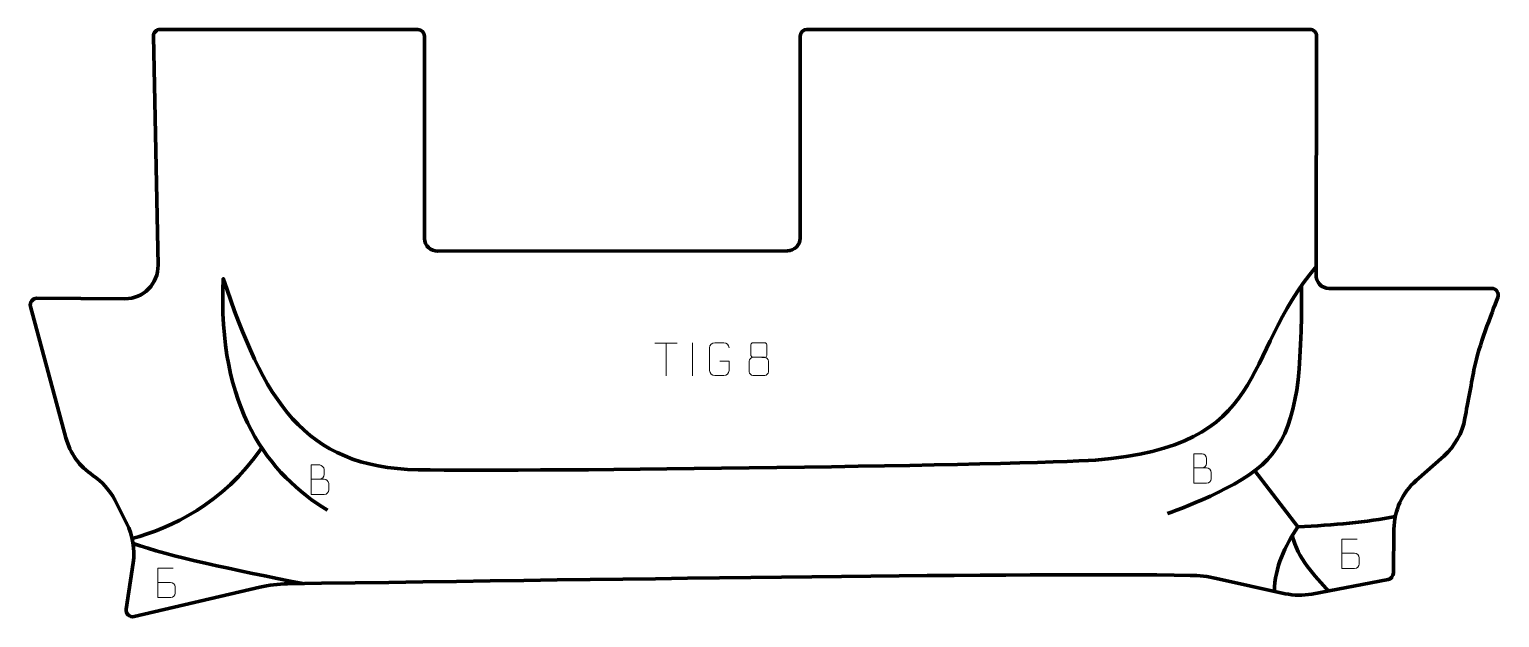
# Model space of a CAD drawing. Header units: millimetres. Extents: x -559 to 559, y -224 to 223.
import ezdxf

# ---------------------------------------------------------------- set-up
doc = ezdxf.new("R2010")
doc.units = ezdxf.units.MM
doc.header["$MEASUREMENT"] = 0
for name, color, linetype in [('layer 1', 7, 'Continuous'), ('layer 2', 7, 'Continuous'), ('layer 3', 7, 'Continuous')]:
    doc.layers.add(name, color=color, linetype=linetype)

msp = doc.modelspace()

# ---------------------------------------------------------------- linework, layer by layer
at = {"layer": 'layer 1', "color": 250, "lineweight": 9}
for points in [[(-83.1957, -15.1738), (-83.1957, -15.1738), (-66.2085, -15.1738), (-66.2085, -15.1738)], [(-74.7019, -40.1038), (-74.7019, -40.1038), (-74.7019, -15.1503), (-74.7019, -15.1503)], [(-54.7021, -15.14), (-54.7021, -15.14), (-54.7021, -40.1141), (-54.7021, -40.1141)]]:
    msp.add_open_spline(points, degree=3, dxfattribs=at)
for points, knots in [([(-33.958, -28.9243), (-33.958, -28.9243), (-26.7899, -28.9243), (-26.7899, -28.9243), (-26.7899, -28.9243), (-26.7899, -28.9243), (-26.7899, -36.0924), (-26.7899, -36.0924), (-26.7899, -36.0924), (-26.9296, -38.4158), (-28.6068, -39.8954), (-30.7546, -39.9062), (-30.7546, -39.9062), (-33.0864, -39.9058), (-35.4184, -39.9058), (-37.7499, -39.9062), (-37.7499, -39.9062), (-39.6748, -40.0116), (-41.647, -38.1271), (-41.6358, -36.1098), (-41.6358, -36.1098), (-41.6354, -30.3397), (-41.6354, -24.57), (-41.6358, -18.8007), (-41.6358, -18.8007), (-41.6316, -16.6626), (-39.8848, -14.9434), (-37.7325, -14.9568), (-37.7325, -14.9568), (-35.4068, -14.9568), (-33.0807, -14.9568), (-30.7546, -14.9568), (-30.7546, -14.9568), (-28.8079, -14.9214), (-26.8165, -16.4129), (-26.7899, -18.8506)], [0, 0, 0, 0, 0.1, 0.1, 0.1, 0.1, 0.2, 0.2, 0.2, 0.2, 0.3, 0.3, 0.3, 0.3, 0.4, 0.4, 0.4, 0.4, 0.5, 0.5, 0.5, 0.5, 0.6, 0.6, 0.6, 0.6, 0.7, 0.7, 0.7, 0.7, 0.8, 0.8, 0.8, 0.8, 1, 1, 1, 1]), ([(-10.1663, -16.4224), (-10.1663, -18.6354), (-10.1663, -22.3177), (-10.1663, -24.531), (-10.1663, -24.531), (-10.1513, -25.0384), (-9.3439, -25.9698), (-8.6438, -25.9686), (-8.6438, -25.9686), (-5.6739, -25.9684), (-2.7037, -26.0533), (0.2667, -26.0536), (0.2667, -26.0536), (1.0638, -26.0494), (1.7845, -25.2591), (1.7819, -24.5384), (1.7819, -24.5384), (1.7816, -22.3224), (1.7816, -18.6377), (1.7819, -16.4224), (1.7819, -16.4224), (1.7634, -15.7116), (1.152, -14.9512), (0.3181, -14.9586), (0.3181, -14.9586), (-2.699, -14.9589), (-5.7159, -14.9589), (-8.7325, -14.9586), (-8.7325, -14.9586), (-9.3589, -14.951), (-10.183, -15.662), (-10.1663, -16.4224)], [0, 0, 0, 0, 0.111111111, 0.111111111, 0.111111111, 0.111111111, 0.222222222, 0.222222222, 0.222222222, 0.222222222, 0.333333333, 0.333333333, 0.333333333, 0.333333333, 0.444444444, 0.444444444, 0.444444444, 0.444444444, 0.555555556, 0.555555556, 0.555555556, 0.555555556, 0.666666667, 0.666666667, 0.666666667, 0.666666667, 0.777777778, 0.777777778, 0.777777778, 0.777777778, 1, 1, 1, 1]), ([(-11.6251, -28.9406), (-11.6251, -32.1114), (-11.6251, -33.8135), (-11.6251, -36.9849), (-11.6251, -36.9849), (-11.6336, -38.2068), (-9.9357, -39.8995), (-8.6831, -39.908), (-8.6831, -39.908), (-5.7, -39.9077), (-2.7167, -39.9077), (0.2667, -39.908), (0.2667, -39.908), (1.59, -39.8963), (3.2104, -38.2747), (3.1993, -36.9755), (3.1993, -36.9755), (3.199, -33.8073), (3.199, -32.1085), (3.1993, -28.9406), (3.1993, -28.9406), (3.1296, -27.5602), (1.5518, -25.9816), (0.2464, -25.9877), (0.2464, -25.9877), (-2.7302, -25.988), (-5.7068, -25.988), (-8.6831, -25.9877), (-8.6831, -25.9877), (-9.7626, -25.9813), (-11.6089, -27.5602), (-11.6251, -28.9406)], [0, 0, 0, 0, 0.111111111, 0.111111111, 0.111111111, 0.111111111, 0.222222222, 0.222222222, 0.222222222, 0.222222222, 0.333333333, 0.333333333, 0.333333333, 0.333333333, 0.444444444, 0.444444444, 0.444444444, 0.444444444, 0.555555556, 0.555555556, 0.555555556, 0.555555556, 0.666666667, 0.666666667, 0.666666667, 0.666666667, 0.777777778, 0.777777778, 0.777777778, 0.777777778, 1, 1, 1, 1]), ([(326.4627, -110.0506), (329.7217, -110.0502), (332.9811, -110.0502), (336.2408, -110.0506), (336.2408, -110.0506), (338.0101, -110.0661), (339.733, -111.6211), (339.733, -113.4569), (339.733, -113.4569), (339.7327, -114.4677), (339.7327, -117.199), (339.733, -118.2101), (339.733, -118.2101), (339.7489, -119.8742), (338.3676, -121.678), (336.2882, -121.6628), (336.2882, -121.6628), (333.0282, -121.6625), (329.7685, -121.6625), (326.5092, -121.6628), (326.5092, -121.6628), (326.5092, -114.2124), (326.5092, -106.7623), (326.5092, -99.3125), (326.5092, -99.3125), (328.6353, -99.3125), (330.7617, -99.3125), (332.8882, -99.3125), (332.8882, -99.3125), (334.3937, -99.2967), (336.2717, -101.0079), (336.2876, -102.7656), (336.2876, -102.7656), (336.2872, -104.6162), (336.2872, -104.7469), (336.2876, -106.5978), (336.2876, -106.5978), (336.303, -108.4484), (334.6421, -110.0661), (332.8417, -110.0506)], [0, 0, 0, 0, 0.090909091, 0.090909091, 0.090909091, 0.090909091, 0.181818182, 0.181818182, 0.181818182, 0.181818182, 0.272727273, 0.272727273, 0.272727273, 0.272727273, 0.363636364, 0.363636364, 0.363636364, 0.363636364, 0.454545455, 0.454545455, 0.454545455, 0.454545455, 0.545454545, 0.545454545, 0.545454545, 0.545454545, 0.636363636, 0.636363636, 0.636363636, 0.636363636, 0.727272727, 0.727272727, 0.727272727, 0.727272727, 0.818181818, 0.818181818, 0.818181818, 0.818181818, 1, 1, 1, 1]), ([(-344.5208, -118.5173), (-341.2618, -118.5169), (-338.0024, -118.5169), (-334.7427, -118.5173), (-334.7427, -118.5173), (-332.9734, -118.5328), (-331.2505, -120.0878), (-331.2505, -121.9236), (-331.2505, -121.9236), (-331.2508, -122.9344), (-331.2508, -125.6657), (-331.2505, -126.6768), (-331.2505, -126.6768), (-331.2346, -128.3409), (-332.6159, -130.1447), (-334.6953, -130.1295), (-334.6953, -130.1295), (-337.9553, -130.1292), (-341.215, -130.1292), (-344.4743, -130.1295), (-344.4743, -130.1295), (-344.4743, -122.6791), (-344.4743, -115.229), (-344.4743, -107.7792), (-344.4743, -107.7792), (-342.3482, -107.7792), (-340.2218, -107.7792), (-338.0953, -107.7792), (-338.0953, -107.7792), (-336.5898, -107.7634), (-334.7118, -109.4746), (-334.6959, -111.2323), (-334.6959, -111.2323), (-334.6963, -113.0829), (-334.6963, -113.2136), (-334.6959, -115.0645), (-334.6959, -115.0645), (-334.6805, -116.9151), (-336.3414, -118.5328), (-338.1418, -118.5173)], [0, 0, 0, 0, 0.090909091, 0.090909091, 0.090909091, 0.090909091, 0.181818182, 0.181818182, 0.181818182, 0.181818182, 0.272727273, 0.272727273, 0.272727273, 0.272727273, 0.363636364, 0.363636364, 0.363636364, 0.363636364, 0.454545455, 0.454545455, 0.454545455, 0.454545455, 0.545454545, 0.545454545, 0.545454545, 0.545454545, 0.636363636, 0.636363636, 0.636363636, 0.636363636, 0.727272727, 0.727272727, 0.727272727, 0.727272727, 0.818181818, 0.818181818, 0.818181818, 0.818181818, 1, 1, 1, 1]), ([(438.993, -174.8453), (442.252, -174.8449), (445.5113, -174.8449), (448.771, -174.8453), (448.771, -174.8453), (450.5404, -174.8608), (452.2633, -176.4158), (452.2633, -178.2516), (452.2633, -178.2516), (452.2629, -179.2624), (452.2629, -181.9937), (452.2633, -183.0048), (452.2633, -183.0048), (452.2791, -184.6689), (450.8978, -186.4727), (448.8185, -186.4575), (448.8185, -186.4575), (445.5585, -186.4572), (442.2988, -186.4572), (439.0394, -186.4575), (439.0394, -186.4575), (439.0394, -179.0071), (439.0394, -171.5569), (439.0394, -164.1072), (439.0394, -164.1072), (441.1655, -164.1072), (448.6372, -164.1072), (450.7636, -164.1072)], [0, 0, 0, 0, 0.125, 0.125, 0.125, 0.125, 0.25, 0.25, 0.25, 0.25, 0.375, 0.375, 0.375, 0.375, 0.5, 0.5, 0.5, 0.5, 0.625, 0.625, 0.625, 0.625, 0.75, 0.75, 0.75, 0.75, 1, 1, 1, 1]), ([(-461.1938, -196.9262), (-457.9348, -196.9258), (-454.6755, -196.9258), (-451.4158, -196.9262), (-451.4158, -196.9262), (-449.6464, -196.9417), (-447.9235, -198.4967), (-447.9235, -200.3325), (-447.9235, -200.3325), (-447.9239, -201.3433), (-447.9239, -204.0746), (-447.9235, -205.0857), (-447.9235, -205.0857), (-447.9077, -206.7498), (-449.289, -208.5536), (-451.3683, -208.5384), (-451.3683, -208.5384), (-454.6283, -208.538), (-457.888, -208.538), (-461.1474, -208.5384), (-461.1474, -208.5384), (-461.1474, -201.088), (-461.1474, -193.6379), (-461.1474, -186.1881), (-461.1474, -186.1881), (-459.0213, -186.1881), (-451.5496, -186.1881), (-449.4232, -186.1881)], [0, 0, 0, 0, 0.125, 0.125, 0.125, 0.125, 0.25, 0.25, 0.25, 0.25, 0.375, 0.375, 0.375, 0.375, 0.5, 0.5, 0.5, 0.5, 0.625, 0.625, 0.625, 0.625, 0.75, 0.75, 0.75, 0.75, 1, 1, 1, 1])]:
    msp.add_open_spline(points, degree=3, knots=knots, dxfattribs=at)
at = {"layer": 'layer 2', "color": 12, "lineweight": 200}
msp.add_open_spline([(-258.4598, 217.958), (-258.4333, 165.6967), (-258.402, 116.3953), (-258.375, 64.134), (-258.375, 64.134), (-258.3723, 58.7173), (-253.5739, 54.6288), (-248.173, 54.634), (-248.173, 54.634), (-248.173, 54.634), (17.5138, 54.889), (17.5138, 54.889), (17.5138, 54.889), (22.7707, 54.894), (27.284, 59.1739), (27.2868, 64.448), (27.2868, 64.448), (27.2868, 64.448), (27.3691, 218.0023), (27.3691, 218.0023), (27.3691, 218.0023), (27.3706, 220.7549), (29.6162, 222.9991), (32.3691, 222.9991), (32.3691, 222.9991), (32.3691, 222.9991), (414.9159, 222.9991), (414.9159, 222.9991), (414.9159, 222.9991), (416.2947, 222.9991), (417.4813, 222.5068), (418.4551, 221.531), (418.4551, 221.531), (419.4289, 220.5552), (419.9187, 219.3677), (419.9159, 217.9892), (419.9159, 217.9892), (419.9159, 217.9892), (419.5387, 36.9236), (419.5387, 36.9236), (419.5387, 36.9236), (419.188, 31.153), (423.7579, 26.2799), (429.5202, 26.2799), (429.5202, 26.2799), (429.5202, 26.2799), (553.105, 26.2799), (553.105, 26.2799), (553.105, 26.2799), (556.6419, 26.2799), (559.0616, 22.6989), (557.7489, 19.4039), (557.7489, 19.4039), (552.8608, 7.1345), (542.9742, -18.6338), (540.0148, -33.4822), (540.0148, -33.4822), (537.8219, -44.4814), (534.9052, -60.3227), (532.7257, -72.3459), (532.7257, -72.3459), (530.7138, -83.4428), (525.0355, -93.534), (516.6037, -100.9942), (516.6037, -100.9942), (516.6037, -100.9942), (495.6826, -119.5054), (495.6826, -119.5054), (495.6826, -119.5054), (485.0943, -128.8738), (478.9468, -142.2964), (478.7581, -156.459), (478.7581, -156.459), (478.7581, -156.459), (478.3122, -189.8965), (478.3122, -189.8965), (478.3122, -189.8965), (478.2808, -192.2795), (476.5818, -194.3114), (474.2482, -194.7572), (474.2482, -194.7572), (474.2482, -194.7572), (416.2441, -205.8403), (416.2441, -205.8403), (416.2441, -205.8403), (409.5787, -207.1138), (402.7257, -207.0129), (396.1005, -205.5442), (396.1005, -205.5442), (396.1005, -205.5442), (343.8605, -193.9614), (343.8605, -193.9614), (343.8605, -193.9614), (337.2452, -192.4948), (330.4994, -191.7075), (323.725, -191.608), (323.725, -191.608), (198.7633, -189.7717), (-89.3944, -194.1886), (-362.4327, -198.0254), (-362.4327, -198.0254), (-369.5839, -198.1262), (-376.7016, -198.9958), (-383.6675, -200.6202), (-383.6675, -200.6202), (-383.6675, -200.6202), (-479.0851, -222.8676), (-479.0851, -222.8676), (-479.0851, -222.8676), (-482.5476, -223.6747), (-485.7205, -220.7011), (-485.1528, -217.1804), (-485.1528, -217.1804), (-485.1528, -217.1804), (-479.9416, -182.0987), (-479.9416, -182.0987), (-479.9416, -182.0987), (-478.4042, -171.7497), (-480.1498, -161.178), (-484.9306, -151.8787), (-484.9306, -151.8787), (-484.9306, -151.8787), (-493.9465, -134.342), (-493.9465, -134.342), (-493.9465, -134.342), (-497.8232, -126.8017), (-503.553, -120.3781), (-510.5938, -115.6789), (-510.5938, -115.6789), (-520.6296, -108.9803), (-527.8979, -98.852), (-531.0464, -87.1782), (-531.0464, -87.1782), (-531.0464, -87.1782), (-557.9365, 12.5176), (-557.9365, 12.5176), (-557.9365, 12.5176), (-558.7998, 15.7188), (-556.385, 18.8646), (-553.0799, 18.8445), (-553.0799, 18.8445), (-553.0799, 18.8445), (-486.1498, 18.4374), (-486.1498, 18.4374), (-486.1498, 18.4374), (-472.0673, 18.3516), (-460.6934, 29.9474), (-461.0045, 44.0729), (-461.0045, 44.0729), (-461.0045, 44.0729), (-464.416, 217.9014), (-464.416, 217.9014), (-464.416, 217.9014), (-464.4434, 219.2954), (-463.9629, 220.505), (-462.9866, 221.5003), (-462.9866, 221.5003), (-462.0103, 222.4956), (-460.8102, 222.9992), (-459.4159, 222.999), (-459.4159, 222.999), (-459.4159, 222.999), (-263.4587, 222.9548), (-263.4587, 222.9548), (-263.4587, 222.9548), (-260.7061, 222.9543), (-258.4611, 220.7085), (-258.4598, 217.958)], degree=3, knots=[0, 0, 0, 0, 0.023255814, 0.023255814, 0.023255814, 0.023255814, 0.046511628, 0.046511628, 0.046511628, 0.046511628, 0.069767442, 0.069767442, 0.069767442, 0.069767442, 0.093023256, 0.093023256, 0.093023256, 0.093023256, 0.11627907, 0.11627907, 0.11627907, 0.11627907, 0.139534884, 0.139534884, 0.139534884, 0.139534884, 0.162790698, 0.162790698, 0.162790698, 0.162790698, 0.186046512, 0.186046512, 0.186046512, 0.186046512, 0.209302326, 0.209302326, 0.209302326, 0.209302326, 0.23255814, 0.23255814, 0.23255814, 0.23255814, 0.255813953, 0.255813953, 0.255813953, 0.255813953, 0.279069767, 0.279069767, 0.279069767, 0.279069767, 0.302325581, 0.302325581, 0.302325581, 0.302325581, 0.325581395, 0.325581395, 0.325581395, 0.325581395, 0.348837209, 0.348837209, 0.348837209, 0.348837209, 0.372093023, 0.372093023, 0.372093023, 0.372093023, 0.395348837, 0.395348837, 0.395348837, 0.395348837, 0.418604651, 0.418604651, 0.418604651, 0.418604651, 0.441860465, 0.441860465, 0.441860465, 0.441860465, 0.465116279, 0.465116279, 0.465116279, 0.465116279, 0.488372093, 0.488372093, 0.488372093, 0.488372093, 0.511627907, 0.511627907, 0.511627907, 0.511627907, 0.534883721, 0.534883721, 0.534883721, 0.534883721, 0.558139535, 0.558139535, 0.558139535, 0.558139535, 0.581395349, 0.581395349, 0.581395349, 0.581395349, 0.604651163, 0.604651163, 0.604651163, 0.604651163, 0.627906977, 0.627906977, 0.627906977, 0.627906977, 0.651162791, 0.651162791, 0.651162791, 0.651162791, 0.674418605, 0.674418605, 0.674418605, 0.674418605, 0.697674419, 0.697674419, 0.697674419, 0.697674419, 0.720930233, 0.720930233, 0.720930233, 0.720930233, 0.744186047, 0.744186047, 0.744186047, 0.744186047, 0.76744186, 0.76744186, 0.76744186, 0.76744186, 0.790697674, 0.790697674, 0.790697674, 0.790697674, 0.813953488, 0.813953488, 0.813953488, 0.813953488, 0.837209302, 0.837209302, 0.837209302, 0.837209302, 0.860465116, 0.860465116, 0.860465116, 0.860465116, 0.88372093, 0.88372093, 0.88372093, 0.88372093, 0.906976744, 0.906976744, 0.906976744, 0.906976744, 0.930232558, 0.930232558, 0.930232558, 0.930232558, 0.953488372, 0.953488372, 0.953488372, 0.953488372, 1, 1, 1, 1], dxfattribs=at)
at = {"layer": 'layer 3', "color": 142, "lineweight": 200}
for points, knots in [([(-332.15, -142.1021), (-376.3757, -115.4074), (-416.2187, -65.0018), (-411.4375, 33.8092), (-411.4375, 33.8092), (-380.5511, -58.2211), (-351.0377, -109.7481), (-263.2215, -111.42), (-263.2215, -111.42), (-175.5495, -113.089), (204.8063, -107.7648), (251.7071, -104.048), (251.7071, -104.048), (385.7087, -93.429), (361.119, -25.9556), (419.9263, 43.3086)], [0, 0, 0, 0, 0.2, 0.2, 0.2, 0.2, 0.4, 0.4, 0.4, 0.4, 0.6, 0.6, 0.6, 0.6, 1, 1, 1, 1]), ([(306.5343, -144.6879), (320.6878, -139.4267), (369.0878, -121.9776), (386.2046, -99.4858), (386.2046, -99.4858), (406.1122, -73.3271), (408.3545, -39.133), (408.5337, 28.5413)], [0, 0, 0, 0, 0.333333333, 0.333333333, 0.333333333, 0.333333333, 1, 1, 1, 1]), ([(387.7989, -203.7242), (388.0963, -185.2655), (395.9947, -169.4296), (405.5482, -154.6489), (405.5482, -154.6489), (433.2889, -153.496), (458.0345, -151.2771), (479.8041, -146.933)], [0, 0, 0, 0, 0.333333333, 0.333333333, 0.333333333, 0.333333333, 1, 1, 1, 1])]:
    msp.add_open_spline(points, degree=3, knots=knots, dxfattribs=at)
for points in [[(-480.6397, -163.6894), (-451.2808, -155.4456), (-412.0272, -137.708), (-382.0499, -94.8819)], [(405.5481, -154.6488), (405.5481, -154.6488), (372.9539, -112.1285), (372.9539, -112.1285)], [(-479.9407, -167.4253), (-453.0399, -177.1073), (-403.0182, -187.4644), (-350.8762, -197.8831)], [(429.3506, -203.7242), (418.2938, -192.0017), (405.6513, -178.8936), (401.4183, -161.3161)]]:
    msp.add_open_spline(points, degree=3, dxfattribs=at)

doc.saveas('drawing.dxf')
